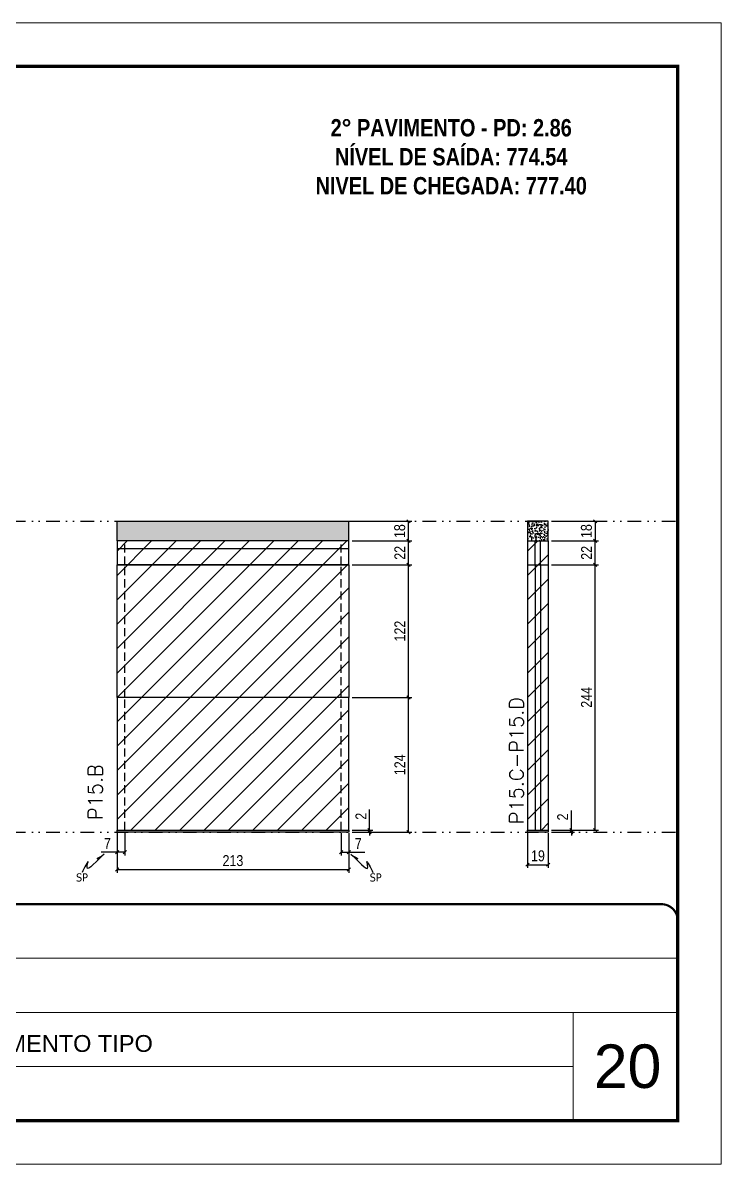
# Model space of a CAD drawing. Extents: x 808 to 7089, y -98 to 17032.
# Drawn here: x 6420 to 7062, y 11388 to 12438 of the extents above; entities that cross this region are included whole.
import ezdxf

# ---------------------------------------------------------------- set-up
doc = ezdxf.new("R2010")
doc.units = 0
for name, pattern in [('CONTINUO', [0]), ('DASHED', [0.75, 0.5, -0.25]), ('DIVIDE2', [0.625, 0.25, -0.125, 0, -0.125, 0, -0.125]), ('HIDDEN', [0.375, 0.25, -0.125])]:
    doc.linetypes.add(name, pattern=pattern)
for name, color, linetype, lineweight in [('CARIMBO', 255, 'Continuous', 9), ('Folhas', 255, 'Continuous', 9), ('REAPROVEITAMENTO', 251, 'Continuous', 9), ('SARRAFO DE PRESSAO', 251, 'DASHED', 9), ('Texto Seção', 7, 'Continuous', 15)]:
    doc.layers.add(name, color=color, linetype=linetype, lineweight=lineweight)
for name, color, linetype in [('COTA', 241, 'Continuous'), ('NOMENCLATURA', 7, 'Continuous'), ('Nível', 160, 'Continuous'), ('Painéis', 200, 'Continuous'), ('SARR_2.2x7', 40, 'Continuous'), ('Sarrafo de Pressão', 42, 'HIDDEN'), ('texto', 7, 'Continuous')]:
    doc.layers.add(name, color=color, linetype=linetype)
doc.styles.add('ARIAL', font='arial.ttf')
doc.styles.add('COTA TECNICA', font='techl___.ttf', dxfattribs={"height": 10})
doc.styles.add('COTA TECNICA-50', font='techl___.ttf', dxfattribs={"height": 10})
doc.styles.add('REGUA-120', font='ROMANS.shx', dxfattribs={"height": 15})
doc.styles.add('ROMANC', font='techb___.ttf', dxfattribs={"height": 2.5})
doc.styles.get("Standard").update_dxf_attribs({"font": 'arial.ttf'})
doc.dimstyles.new('COTA PAINEL-50', dxfattribs={"dimtxt": 10, "dimasz": 3, "dimexe": 3, "dimexo": 3, "dimgap": 3, "dimtad": 1, "dimdec": 1, "dimzin": 12, "dimdsep": 46, "dimtxsty": 'COTA TECNICA-50', "dimblk1": 'OBLIQUE', "dimblk2": 'OBLIQUE', "dimsah": 1, "dimcen": 0.9, "dimclrd": 4, "dimclre": 4, "dimclrt": 240, "dimadec": 1, "dimazin": 3, "dimtfac": 1, "dimtdec": 1, "dimtmove": 0, "dimatfit": 3, "dimfxl": 1, "dimtolj": 1, "dimtzin": 12, "dimarcsym": 0})
doc.dimstyles.new('PAINEL', dxfattribs={"dimtxt": 10, "dimasz": 3, "dimexe": 3, "dimexo": 3, "dimgap": 3, "dimtad": 1, "dimdec": 1, "dimzin": 12, "dimdsep": 46, "dimtxsty": 'COTA TECNICA', "dimblk1": 'OBLIQUE', "dimblk2": 'OBLIQUE', "dimsah": 1, "dimcen": 0.9, "dimclrd": 4, "dimclre": 4, "dimclrt": 240, "dimadec": 1, "dimazin": 3, "dimtfac": 1, "dimtdec": 1, "dimtmove": 0, "dimatfit": 3, "dimfxl": 1, "dimtolj": 1, "dimtzin": 12, "dimarcsym": 0})
doc.dimstyles.get("Standard").update_dxf_attribs({"dimtxt": 0.18, "dimasz": 0.18, "dimexe": 0.18, "dimexo": 0.0625, "dimgap": 0.09, "dimtad": 0, "dimtih": 1, "dimtoh": 1, "dimdec": 4, "dimzin": 0, "dimdsep": 46, "dimtxsty": 'Standard', "dimcen": 0.09, "dimadec": 0, "dimazin": 0, "dimtfac": 1, "dimtdec": 4, "dimtofl": 0, "dimtmove": 0, "dimatfit": 3, "dimfxl": 1, "dimtolj": 1, "dimtzin": 0, "dimarcsym": 0})

# ---------------------------------------------------------------- blocks, each defined once
blk = doc.blocks.new('9999999999')
at = {"color": 30, "linetype": 'CONTINUO'}
for p, q in [((98564.6, 34379.6), (99584, 34379.6)), ((98564.6, 34329.8), (99488, 34329.8)), ((99584, 34329.8), (99488, 34329.8)), ((99488, 34329.8), (99488, 34230.2)), ((98564.6, 34280), (99488, 34280))]:
    blk.add_line(p, q, dxfattribs=at)
at = {"color": 30, "linetype": 'CONTINUO', "const_width": 2}
blk.add_lwpolyline([(99584, 34230.2), (99584, 34414.4, 0.414214), (99569, 34429.4), (98229, 34429.4, 0.414214), (98214, 34414.4), (98214, 34245.2, 0.414214), (98229, 34230.2), (99584, 34230.2)], format="xyb", dxfattribs=at)
at = {"layer": 'Folhas'}
blk.add_lwpolyline([(98139, 34190.2), (99624, 34190.2), (99624, 35240.2), (98139, 35240.2)], close=True, dxfattribs=at)
at = {"layer": 'Folhas', "color": 30, "const_width": 3}
blk.add_lwpolyline([(98214, 34230.2), (99584, 34230.2), (99584, 35200.2), (98214, 35200.2)], close=True, dxfattribs=at)
at = {"color": 7, "linetype": 'Continuous', "ltscale": 5, "style": 'ARIAL'}
blk.add_text('2°, 3° E PAVIMENTO TIPO', height=15.483, dxfattribs=at).set_placement((98837.7, 34293.5))
blk = doc.blocks.new('_Oblique')
at = {"color": 0, "linetype": 'ByBlock', "lineweight": -2}
blk.add_line((-0.5, -0.5), (0.5, 0.5), dxfattribs=at)
blk = doc.blocks.new('*D1134')
at = {"layer": 'COTA', "color": 4, "lineweight": -2, "transparency": 16777216}
for p, q in [((6506.2, 11692.6), (6506.2, 11656.2)), ((6719.2, 11692.6), (6719.2, 11656.2)), ((6506.2, 11659.2), (6719.2, 11659.2))]:
    blk.add_line(p, q, dxfattribs=at)
at = {"layer": 'Defpoints', "color": 0, "transparency": 16777216}
for p in [(6506.2, 11695.6), (6719.2, 11695.6), (6719.2, 11659.2)]:
    blk.add_point(p, dxfattribs=at)
at = {"layer": 'COTA', "color": 4, "lineweight": -2, "transparency": 16777216, "xscale": 3, "yscale": 3, "zscale": 3, "rotation": 180}
blk.add_blockref('_Oblique', (6506.2, 11659.2), dxfattribs=at)
at = {"layer": 'COTA', "color": 4, "lineweight": -2, "transparency": 16777216, "xscale": 3, "yscale": 3, "zscale": 3}
blk.add_blockref('_Oblique', (6719.2, 11659.2), dxfattribs=at)
at = {"layer": 'COTA', "color": 240, "transparency": 16777216, "insert": (6612.7, 11667.4), "char_height": 10, "attachment_point": 5, "style": 'COTA TECNICA'}
blk.add_mtext('\\A1;213', dxfattribs=at)
blk = doc.blocks.new('*D1135')
at = {"layer": 'COTA', "color": 4, "lineweight": -2, "transparency": 16777216}
for p, q in [((6506.2, 11690.6), (6506.2, 11672.1)), ((6513.2, 11692.6), (6513.2, 11672.1)), ((6506.2, 11675.1), (6491.4, 11675.1)), ((6513.2, 11675.1), (6506.2, 11675.1))]:
    blk.add_line(p, q, dxfattribs=at)
at = {"layer": 'Defpoints', "color": 0, "transparency": 16777216}
for p in [(6506.2, 11693.6), (6513.2, 11695.6), (6506.2, 11675.1)]:
    blk.add_point(p, dxfattribs=at)
at = {"layer": 'COTA', "color": 4, "lineweight": -2, "transparency": 16777216, "xscale": 3, "yscale": 3, "zscale": 3, "rotation": 180}
blk.add_blockref('_Oblique', (6506.2, 11675.1), dxfattribs=at)
at = {"layer": 'COTA', "color": 4, "lineweight": -2, "transparency": 16777216, "xscale": 3, "yscale": 3, "zscale": 3}
blk.add_blockref('_Oblique', (6513.2, 11675.1), dxfattribs=at)
at = {"layer": 'COTA', "color": 240, "transparency": 16777216, "insert": (6497.3, 11683.2), "char_height": 10, "attachment_point": 5, "style": 'COTA TECNICA-50'}
blk.add_mtext('\\A1;7', dxfattribs=at)
blk = doc.blocks.new('*D1136')
at = {"layer": 'COTA', "color": 4, "lineweight": -2, "transparency": 16777216}
for p, q in [((6712.2, 11692.6), (6712.2, 11672.1)), ((6719.2, 11690.6), (6719.2, 11672.1)), ((6712.2, 11675.1), (6719.2, 11675.1)), ((6719.2, 11675.1), (6733.9, 11675.1))]:
    blk.add_line(p, q, dxfattribs=at)
at = {"layer": 'Defpoints', "color": 0, "transparency": 16777216}
for p in [(6712.2, 11695.6), (6719.2, 11693.6), (6719.2, 11675.1)]:
    blk.add_point(p, dxfattribs=at)
at = {"layer": 'COTA', "color": 4, "lineweight": -2, "transparency": 16777216, "xscale": 3, "yscale": 3, "zscale": 3, "rotation": 180}
blk.add_blockref('_Oblique', (6712.2, 11675.1), dxfattribs=at)
at = {"layer": 'COTA', "color": 4, "lineweight": -2, "transparency": 16777216, "xscale": 3, "yscale": 3, "zscale": 3}
blk.add_blockref('_Oblique', (6719.2, 11675.1), dxfattribs=at)
at = {"layer": 'COTA', "color": 240, "transparency": 16777216, "insert": (6728, 11683.2), "char_height": 10, "attachment_point": 5, "style": 'COTA TECNICA-50'}
blk.add_mtext('\\A1;7', dxfattribs=at)
blk = doc.blocks.new('*D1137')
at = {"layer": 'COTA', "color": 4, "linetype": 'ByBlock', "lineweight": -2, "transparency": 16777216}
for p, q in [((6722.2, 11817.6), (6777.2, 11817.6)), ((6774.2, 11693.6), (6774.2, 11817.6)), ((6722.2, 11693.6), (6777.2, 11693.6))]:
    blk.add_line(p, q, dxfattribs=at)
at = {"layer": 'Defpoints', "color": 0, "linetype": 'ByBlock', "transparency": 16777216}
for p in [(6719.2, 11817.6), (6774.2, 11817.6), (6719.2, 11693.6)]:
    blk.add_point(p, dxfattribs=at)
at = {"layer": 'COTA', "color": 4, "linetype": 'ByBlock', "lineweight": -2, "transparency": 16777216, "xscale": 3, "yscale": 3, "zscale": 3}
for p, rotation in [((6774.2, 11817.6), 90), ((6774.2, 11693.6), 270)]:
    blk.add_blockref('_Oblique', p, dxfattribs=dict(at, rotation=rotation))
at = {"layer": 'COTA', "color": 240, "linetype": 'ByBlock', "transparency": 16777216, "insert": (6766.2, 11755.6), "char_height": 10, "attachment_point": 5, "rotation": 90, "style": 'COTA TECNICA'}
blk.add_mtext('\\A1;124', dxfattribs=at)
blk = doc.blocks.new('*D1138')
at = {"layer": 'COTA', "color": 4, "lineweight": -2, "transparency": 16777216}
for p, q in [((6738.4, 11695.6), (6738.4, 11714.4)), ((6722.2, 11695.6), (6741.4, 11695.6)), ((6722.2, 11693.6), (6741.4, 11693.6)), ((6738.4, 11693.6), (6738.4, 11695.6)), ((6738.4, 11693.6), (6738.4, 11690.6))]:
    blk.add_line(p, q, dxfattribs=at)
at = {"layer": 'Defpoints', "color": 0, "transparency": 16777216}
for p in [(6719.2, 11695.6), (6719.2, 11693.6), (6738.4, 11693.6)]:
    blk.add_point(p, dxfattribs=at)
at = {"layer": 'COTA', "color": 4, "lineweight": -2, "transparency": 16777216, "xscale": 3, "yscale": 3, "zscale": 3}
for p, rotation in [((6738.4, 11695.6), 270), ((6738.4, 11693.6), 90)]:
    blk.add_blockref('_Oblique', p, dxfattribs=dict(at, rotation=rotation))
at = {"layer": 'COTA', "color": 240, "transparency": 16777216, "insert": (6730.4, 11708.3), "char_height": 10, "attachment_point": 5, "rotation": 90, "style": 'COTA TECNICA-50'}
blk.add_mtext('\\A1;2', dxfattribs=at)
blk = doc.blocks.new('*D1139')
at = {"layer": 'COTA', "color": 4, "linetype": 'ByBlock', "lineweight": -2, "transparency": 16777216}
for p, q in [((6722.2, 11817.6), (6777.2, 11817.6)), ((6774.2, 11693.6), (6774.2, 11817.6)), ((6722.2, 11693.6), (6777.2, 11693.6))]:
    blk.add_line(p, q, dxfattribs=at)
at = {"layer": 'Defpoints', "color": 0, "linetype": 'ByBlock', "transparency": 16777216}
for p in [(6719.2, 11817.6), (6774.2, 11817.6), (6719.2, 11693.6)]:
    blk.add_point(p, dxfattribs=at)
at = {"layer": 'COTA', "color": 4, "linetype": 'ByBlock', "lineweight": -2, "transparency": 16777216, "xscale": 3, "yscale": 3, "zscale": 3}
for p, rotation in [((6774.2, 11817.6), 90), ((6774.2, 11693.6), 270)]:
    blk.add_blockref('_Oblique', p, dxfattribs=dict(at, rotation=rotation))
at = {"layer": 'COTA', "color": 240, "linetype": 'ByBlock', "transparency": 16777216, "insert": (6766.2, 11755.6), "char_height": 10, "attachment_point": 5, "rotation": 90, "style": 'COTA TECNICA'}
blk.add_mtext('\\A1;124', dxfattribs=at)
blk = doc.blocks.new('*D1140')
at = {"layer": 'COTA', "color": 4, "lineweight": -2, "transparency": 16777216}
for p, q in [((6883.7, 11692.6), (6883.7, 11660.7)), ((6902.7, 11692.6), (6902.7, 11660.7)), ((6883.7, 11663.7), (6902.7, 11663.7))]:
    blk.add_line(p, q, dxfattribs=at)
at = {"layer": 'Defpoints', "color": 0, "transparency": 16777216}
for p in [(6883.7, 11695.6), (6902.7, 11695.6), (6902.7, 11663.7)]:
    blk.add_point(p, dxfattribs=at)
at = {"layer": 'COTA', "color": 4, "lineweight": -2, "transparency": 16777216, "xscale": 3, "yscale": 3, "zscale": 3, "rotation": 180}
blk.add_blockref('_Oblique', (6883.7, 11663.7), dxfattribs=at)
at = {"layer": 'COTA', "color": 4, "lineweight": -2, "transparency": 16777216, "xscale": 3, "yscale": 3, "zscale": 3}
blk.add_blockref('_Oblique', (6902.7, 11663.7), dxfattribs=at)
at = {"layer": 'COTA', "color": 240, "transparency": 16777216, "insert": (6893.2, 11671.8), "char_height": 10, "attachment_point": 5, "style": 'COTA TECNICA'}
blk.add_mtext('\\A1;19', dxfattribs=at)
blk = doc.blocks.new('*D1141')
at = {"layer": 'COTA', "color": 4, "lineweight": -2, "transparency": 16777216}
for p, q in [((6923.9, 11695.6), (6923.9, 11713.7)), ((6905.7, 11695.6), (6926.9, 11695.6)), ((6905.7, 11693.6), (6926.9, 11693.6)), ((6923.9, 11693.6), (6923.9, 11695.6)), ((6923.9, 11693.6), (6923.9, 11690.6))]:
    blk.add_line(p, q, dxfattribs=at)
at = {"layer": 'Defpoints', "color": 0, "transparency": 16777216}
for p in [(6902.7, 11695.6), (6902.7, 11693.6), (6923.9, 11695.6)]:
    blk.add_point(p, dxfattribs=at)
at = {"layer": 'COTA', "color": 4, "lineweight": -2, "transparency": 16777216, "xscale": 3, "yscale": 3, "zscale": 3}
for p, rotation in [((6923.9, 11695.6), 270), ((6923.9, 11693.6), 90)]:
    blk.add_blockref('_Oblique', p, dxfattribs=dict(at, rotation=rotation))
at = {"layer": 'COTA', "color": 240, "transparency": 16777216, "insert": (6915.9, 11707.6), "char_height": 10, "attachment_point": 5, "rotation": 90, "style": 'COTA TECNICA-50'}
blk.add_mtext('\\A1;2', dxfattribs=at)
blk = doc.blocks.new('*D1920')
at = {"layer": 'COTA', "color": 4, "linetype": 'ByBlock', "lineweight": -2, "transparency": 16777216}
for p, q in [((6905.7, 11979.6), (6948.9, 11979.6)), ((6945.9, 11979.6), (6945.9, 11961.6)), ((6905.7, 11961.6), (6948.9, 11961.6))]:
    blk.add_line(p, q, dxfattribs=at)
at = {"layer": 'Defpoints', "color": 0, "linetype": 'ByBlock', "transparency": 16777216}
for p in [(6902.7, 11979.6), (6902.7, 11961.6), (6945.9, 11961.6)]:
    blk.add_point(p, dxfattribs=at)
at = {"layer": 'COTA', "color": 4, "linetype": 'ByBlock', "lineweight": -2, "transparency": 16777216, "xscale": 3, "yscale": 3, "zscale": 3}
for p, rotation in [((6945.9, 11979.6), 90), ((6945.9, 11961.6), 270)]:
    blk.add_blockref('_Oblique', p, dxfattribs=dict(at, rotation=rotation))
at = {"layer": 'COTA', "color": 240, "linetype": 'ByBlock', "transparency": 16777216, "insert": (6937.8, 11970.6), "char_height": 10, "attachment_point": 5, "rotation": 90, "style": 'COTA TECNICA'}
blk.add_mtext('\\A1;18', dxfattribs=at)
blk = doc.blocks.new('*D1921')
at = {"layer": 'COTA', "color": 4, "lineweight": -2, "transparency": 16777216}
for p, q in [((6905.7, 11939.6), (6948.9, 11939.6)), ((6945.9, 11695.6), (6945.9, 11939.6)), ((6905.7, 11695.6), (6948.9, 11695.6))]:
    blk.add_line(p, q, dxfattribs=at)
at = {"layer": 'Defpoints', "color": 0, "transparency": 16777216}
for p in [(6902.7, 11939.6), (6945.9, 11939.6), (6902.7, 11695.6)]:
    blk.add_point(p, dxfattribs=at)
at = {"layer": 'COTA', "color": 4, "lineweight": -2, "transparency": 16777216, "xscale": 3, "yscale": 3, "zscale": 3}
for p, rotation in [((6945.9, 11939.6), 90), ((6945.9, 11695.6), 270)]:
    blk.add_blockref('_Oblique', p, dxfattribs=dict(at, rotation=rotation))
at = {"layer": 'COTA', "color": 240, "transparency": 16777216, "insert": (6937.8, 11817.6), "char_height": 10, "attachment_point": 5, "rotation": 90, "style": 'COTA TECNICA-50'}
blk.add_mtext('\\A1;244', dxfattribs=at)
blk = doc.blocks.new('*D1922')
at = {"layer": 'COTA', "color": 4, "lineweight": -2, "transparency": 16777216}
for p, q in [((6905.7, 11961.6), (6948.9, 11961.6)), ((6945.9, 11939.6), (6945.9, 11961.6)), ((6905.7, 11939.6), (6948.9, 11939.6))]:
    blk.add_line(p, q, dxfattribs=at)
at = {"layer": 'Defpoints', "color": 0, "transparency": 16777216}
for p in [(6902.7, 11961.6), (6945.9, 11961.6), (6902.7, 11939.6)]:
    blk.add_point(p, dxfattribs=at)
at = {"layer": 'COTA', "color": 4, "lineweight": -2, "transparency": 16777216, "xscale": 3, "yscale": 3, "zscale": 3}
for p, rotation in [((6945.9, 11961.6), 90), ((6945.9, 11939.6), 270)]:
    blk.add_blockref('_Oblique', p, dxfattribs=dict(at, rotation=rotation))
at = {"layer": 'COTA', "color": 240, "transparency": 16777216, "insert": (6937.9, 11950.6), "char_height": 10, "attachment_point": 5, "rotation": 90, "style": 'COTA TECNICA'}
blk.add_mtext('\\A1;22', dxfattribs=at)
blk = doc.blocks.new('*D1142')
at = {"layer": 'COTA', "color": 4, "lineweight": -2, "transparency": 16777216}
for p, q in [((6722.2, 11939.6), (6777.2, 11939.6)), ((6774.2, 11817.6), (6774.2, 11939.6)), ((6722.2, 11817.6), (6777.2, 11817.6))]:
    blk.add_line(p, q, dxfattribs=at)
at = {"layer": 'Defpoints', "color": 0, "transparency": 16777216}
for p in [(6719.2, 11939.6), (6774.2, 11939.6), (6719.2, 11817.6)]:
    blk.add_point(p, dxfattribs=at)
at = {"layer": 'COTA', "color": 4, "lineweight": -2, "transparency": 16777216, "xscale": 3, "yscale": 3, "zscale": 3}
for p, rotation in [((6774.2, 11939.6), 90), ((6774.2, 11817.6), 270)]:
    blk.add_blockref('_Oblique', p, dxfattribs=dict(at, rotation=rotation))
at = {"layer": 'COTA', "color": 240, "transparency": 16777216, "insert": (6766.2, 11878.6), "char_height": 10, "attachment_point": 5, "rotation": 90, "style": 'COTA TECNICA-50'}
blk.add_mtext('\\A1;122', dxfattribs=at)
blk = doc.blocks.new('*D1143')
at = {"layer": 'COTA', "color": 4, "lineweight": -2, "transparency": 16777216}
for p, q in [((6688.2, 11979.6), (6777.2, 11979.6)), ((6774.2, 11961.6), (6774.2, 11979.6)), ((6722.2, 11961.6), (6777.2, 11961.6))]:
    blk.add_line(p, q, dxfattribs=at)
at = {"layer": 'Defpoints', "color": 0, "transparency": 16777216}
for p in [(6685.2, 11979.6), (6774.2, 11979.6), (6719.2, 11961.6)]:
    blk.add_point(p, dxfattribs=at)
at = {"layer": 'COTA', "color": 4, "lineweight": -2, "transparency": 16777216, "xscale": 3, "yscale": 3, "zscale": 3}
for p, rotation in [((6774.2, 11979.6), 90), ((6774.2, 11961.6), 270)]:
    blk.add_blockref('_Oblique', p, dxfattribs=dict(at, rotation=rotation))
at = {"layer": 'COTA', "color": 240, "transparency": 16777216, "insert": (6766.1, 11970.6), "char_height": 10, "attachment_point": 5, "rotation": 90, "style": 'COTA TECNICA-50'}
blk.add_mtext('\\A1;18', dxfattribs=at)
blk = doc.blocks.new('*D1924')
at = {"layer": 'COTA', "color": 4, "lineweight": -2, "transparency": 16777216}
for p, q in [((6722.2, 11961.6), (6777.2, 11961.6)), ((6774.2, 11939.6), (6774.2, 11961.6)), ((6722.2, 11939.6), (6777.2, 11939.6))]:
    blk.add_line(p, q, dxfattribs=at)
at = {"layer": 'Defpoints', "color": 0, "transparency": 16777216}
for p in [(6719.2, 11961.6), (6774.2, 11961.6), (6719.2, 11939.6)]:
    blk.add_point(p, dxfattribs=at)
at = {"layer": 'COTA', "color": 4, "lineweight": -2, "transparency": 16777216, "xscale": 3, "yscale": 3, "zscale": 3}
for p, rotation in [((6774.2, 11961.6), 90), ((6774.2, 11939.6), 270)]:
    blk.add_blockref('_Oblique', p, dxfattribs=dict(at, rotation=rotation))
at = {"layer": 'COTA', "color": 240, "transparency": 16777216, "insert": (6766.2, 11950.6), "char_height": 10, "attachment_point": 5, "rotation": 90, "style": 'COTA TECNICA'}
blk.add_mtext('\\A1;22', dxfattribs=at)

msp = doc.modelspace()

# ---------------------------------------------------------------- hatches: boundary and pattern name
at = {"layer": 'COTA', "linetype": 'ByBlock'}
h = msp.add_hatch(dxfattribs=at)
h.set_pattern_fill('AR-CONC', color=256, scale=0.03)
h.set_pattern_definition([(50, (-1817.925, 7867.598), (5.46554, -0.4781726), [0.5715, -6.2865]), (355, (-1817.925, 7867.598), (-1.0573026, 5.7317054), [0.4572, -5.0292175]), (100.451445, (-1817.4696, 7867.5584), (4.4082374, 5.2535326), [0.4857003, -5.3427073]), (46.1842, (-1817.925, 7869.122), (8.132371, -1.26127), [0.85725, -9.42975]), (96.63556, (-1817.247, 7869.017), (7.122124, 7.422784), [0.728551, -8.014068]), (351.18415, (-1817.925, 7869.122), (7.122124, 7.422784), [0.685799, -7.543792]), (21, (-1817.163, 7868.741), (4.5484317, -3.067956), [0.5715, -6.2865]), (326, (-1817.163, 7868.741), (1.854061, 5.525639), [0.4572, -5.0292]), (71.451445, (-1816.784, 7868.4855), (6.4024926, 2.457683), [0.4857003, -5.342698]), (37.5, (-1817.925, 7867.5982), (0.0926581, 2.53665117), [0, -4.96824, 0, -5.1054, 0, -5.04825]), (7.5, (-1817.925, 7867.5982), (2.0045899, 3.00541724), [0, -2.91084, 0, -4.85394, 0, -1.92405]), (327.5, (-1819.6243, 7867.5982), (4.06771786, -0.1718623), [0, -1.905, 0, -5.9436, 0, -7.8867]), (317.5, (-1820.3863, 7867.5982), (4.4438754, 0.7627947), [0, -2.4765, 0, -3.94716, 0, -5.6007])])
h.paths.add_polyline_path([(6506.16, 11961.59), (6719.16, 11961.59), (6719.16, 11979.59), (6506.16, 11979.59)])
h = msp.add_hatch(dxfattribs=at)
h.set_pattern_fill('AR-CONC', color=256, scale=0.03)
h.set_pattern_definition([(50, (-2205.463, 7877.622), (5.46554, -0.4781726), [0.5715, -6.2865]), (355, (-2205.463, 7877.622), (-1.0573026, 5.7317054), [0.4572, -5.0292175]), (100.451445, (-2205.0075, 7877.582), (4.4082374, 5.2535326), [0.4857003, -5.3427073]), (46.1842, (-2205.463, 7879.146), (8.132371, -1.26127), [0.85725, -9.42975]), (96.63556, (-2204.785, 7879.041), (7.122124, 7.422784), [0.728551, -8.014068]), (351.18415, (-2205.463, 7879.146), (7.122124, 7.422784), [0.685799, -7.543792]), (21, (-2204.701, 7878.765), (4.5484317, -3.067956), [0.5715, -6.2865]), (326, (-2204.701, 7878.765), (1.854061, 5.525639), [0.4572, -5.0292]), (71.451445, (-2204.322, 7878.5094), (6.4024926, 2.457683), [0.4857003, -5.342698]), (37.5, (-2205.463, 7877.622), (0.0926581, 2.53665117), [0, -4.96824, 0, -5.1054, 0, -5.04825]), (7.5, (-2205.463, 7877.622), (2.0045899, 3.00541724), [0, -2.91084, 0, -4.85394, 0, -1.92405]), (327.5, (-2207.1622, 7877.622), (4.06771786, -0.1718623), [0, -1.905, 0, -5.9436, 0, -7.8867]), (317.5, (-2207.9242, 7877.622), (4.4438754, 0.7627947), [0, -2.4765, 0, -3.94716, 0, -5.6007])])
h.paths.add_polyline_path([(6902.66, 11979.61), (6883.66, 11979.61), (6883.66, 11961.59), (6902.66, 11961.59)])
at = {"layer": 'REAPROVEITAMENTO', "linetype": 'ByBlock'}
h = msp.add_hatch(dxfattribs=at)
h.set_pattern_fill('ANSI31', color=256, scale=5, style=2)
h.set_pattern_definition([(45, (2919.987, 2641.187), (-11.22532, 11.22532), [])])
h.paths.add_polyline_path([(6719.16, 11961.59), (6506.16, 11961.59), (6506.16, 11695.59), (6719.16, 11695.59)])
h = msp.add_hatch(dxfattribs=at)
h.set_pattern_fill('ANSI31', color=256, scale=5, style=2)
h.set_pattern_definition([(45, (3297.485, 2641.187), (-11.22532, 11.22532), [])])
h.paths.add_polyline_path([(6902.66, 11695.59), (6902.66, 11961.59), (6883.66, 11961.59), (6883.66, 11695.59)])

# ---------------------------------------------------------------- linework, layer by layer
at = {"layer": 'COTA', "linetype": 'ByBlock'}
for p, q in [((6506.16, 11979.59), (6506.16, 11979.59)), ((6506.16, 11961.59), (6506.16, 11979.59)), ((6506.16, 11979.59), (6719.16, 11979.59)), ((6719.16, 11961.59), (6719.16, 11979.59))]:
    msp.add_line(p, q, dxfattribs=at)
msp.add_lwpolyline([(6883.66, 11961.59), (6902.66, 11961.59), (6902.66, 11979.61), (6883.66, 11979.61)], close=True, dxfattribs=at)
at = {"layer": 'Nível', "color": 4, "linetype": 'DIVIDE2', "ltscale": 50}
for p, q in [((6000.71, 11979.59), (7021.67, 11979.59)), ((6000.71, 11693.59), (7021.67, 11693.59))]:
    msp.add_line(p, q, dxfattribs=at)
at = {"layer": 'Painéis'}
for p, q in [((6685.16, 11961.59), (6506.16, 11961.59)), ((6883.66, 11961.59), (6883.66, 11695.59)), ((6883.66, 11961.59), (6902.66, 11961.59)), ((6902.66, 11961.59), (6902.66, 11695.59)), ((6719.16, 11939.59), (6506.16, 11939.59)), ((6883.66, 11939.59), (6902.66, 11939.59)), ((6883.66, 11695.59), (6902.66, 11695.59)), ((6883.66, 11695.59), (6902.66, 11695.59)), ((6883.66, 11693.59), (6883.66, 11695.59)), ((6902.66, 11693.59), (6883.66, 11693.59)), ((6902.66, 11695.59), (6902.66, 11693.59))]:
    msp.add_line(p, q, dxfattribs=at)
msp.add_lwpolyline([(6719.16, 11939.59), (6719.16, 11961.59), (6506.16, 11961.59), (6506.16, 11939.59)], dxfattribs=at)
for points in [[(6506.16, 11939.59), (6719.16, 11939.59), (6719.16, 11817.59), (6506.16, 11817.59)], [(6719.16, 11817.59), (6506.16, 11817.59), (6506.16, 11695.59), (6719.16, 11695.59)], [(6719.16, 11693.59), (6506.16, 11693.59), (6506.16, 11695.59), (6719.16, 11695.59)]]:
    msp.add_lwpolyline(points, close=True, dxfattribs=at)
at = {"layer": 'SARR_2.2x7'}
for p, q in [((6890.66, 11939.59), (6890.66, 11961.59)), ((6895.66, 11939.59), (6895.66, 11961.59)), ((6506.16, 11954.59), (6719.16, 11954.59)), ((6890.66, 11939.59), (6890.66, 11695.59)), ((6895.66, 11939.59), (6895.66, 11695.59))]:
    msp.add_line(p, q, dxfattribs=at)
at = {"layer": 'Sarrafo de Pressão', "ltscale": 30}
for p, q in [((6513.16, 11939.59), (6513.16, 11961.59)), ((6712.16, 11939.59), (6712.16, 11961.59)), ((6513.16, 11817.59), (6513.16, 11939.59)), ((6712.16, 11817.59), (6712.16, 11939.59)), ((6513.16, 11695.59), (6513.16, 11817.59)), ((6712.16, 11695.59), (6712.16, 11817.59))]:
    msp.add_line(p, q, dxfattribs=at)

# ---------------------------------------------------------------- block references
at = {"layer": 'SARRAFO DE PRESSAO', "color": 6, "linetype": 'ByBlock'}
msp.add_blockref('9999999999', (-92562.31, -22802.03), dxfattribs=at)

# ---------------------------------------------------------------- texts
at = {"layer": 'CARIMBO', "style": 'ARIAL'}
msp.add_text('20', height=40, dxfattribs=at).set_placement((6944.53, 11458.32))
at = {"layer": 'NOMENCLATURA', "color": 2, "insert": (6813.41, 12376.32), "char_height": 16, "attachment_point": 2, "style": 'ROMANC'}
msp.add_mtext_dynamic_manual_height_columns('\\P2° PAVIMENTO - PD: 2.86\\PNÍVEL DE SAÍDA: 774.54\\PNIVEL DE CHEGADA: 777.40', width=328.3607, gutter_width=1, heights=[0], dxfattribs=at)
at = {"layer": 'texto', "color": 0, "char_height": 7.5, "attachment_point": 5}
for insert in [(6473.91, 11651.91), (6743.94, 11651.91)]:
    msp.add_mtext('{\\fTahoma|b0|i0|c0|p34;\\C4;SP}', dxfattribs=dict(at, insert=insert))
at = {"layer": 'Texto Seção', "char_height": 13, "width": 285.3299, "attachment_point": 7, "rotation": 90, "style": 'REGUA-120'}
for s, insert in [('P15.C-P15.D', (6879.95, 11701)), ('P15.B', (6492.69, 11704.84))]:
    msp.add_mtext(s, dxfattribs=dict(at, insert=insert))

# ---------------------------------------------------------------- dimensions: what is measured, and where the dimension line sits
at = {"layer": 'COTA'}
for base, p1, p2, angle, dimstyle, picture, middle in [((6774.24, 11979.59), (6719.16, 11961.59), (6685.16, 11979.59), 90, 'COTA PAINEL-50', '*D1143', (6766.15, 11970.59)), ((6774.24, 11961.59), (6719.16, 11939.59), (6719.16, 11961.59), 90, 'PAINEL', '*D1924', (6766.24, 11950.59)), ((6945.87, 11961.59), (6902.66, 11939.59), (6902.66, 11961.59), 90, 'PAINEL', '*D1922', (6937.87, 11950.59)), ((6774.24, 11939.59), (6719.16, 11817.59), (6719.16, 11939.59), 90, 'COTA PAINEL-50', '*D1142', (6766.19, 11878.59)), ((6945.87, 11939.59), (6902.66, 11695.59), (6902.66, 11939.59), 90, 'COTA PAINEL-50', '*D1921', (6937.8, 11817.59)), ((6506.16, 11675.08), (6513.16, 11695.59), (6506.16, 11693.59), 180, 'COTA PAINEL-50', '*D1135', (6497.3, 11683.15))]:
    dim = msp.add_linear_dim(base=base, p1=p1, p2=p2, angle=angle, dimstyle=dimstyle, dxfattribs=at)
    dim.commit()
    dim.dimension.update_dxf_attribs({"geometry": picture, "text_midpoint": middle})
at = {"layer": 'COTA', "linetype": 'ByBlock'}
dim = msp.add_linear_dim(base=(6945.87, 11961.59), p1=(6902.66, 11979.61), p2=(6902.66, 11961.59), angle=90, dimstyle='PAINEL', dxfattribs=at)
dim.commit()
dim.dimension.update_dxf_attribs({"geometry": '*D1920', "text_midpoint": (6937.78, 11970.6)})
for picture in ['*D1137', '*D1139']:
    dim = msp.add_aligned_dim(p1=(6719.16, 11693.59), p2=(6719.16, 11817.59), distance=-55.08, dimstyle='PAINEL', dxfattribs=at)
    dim.commit()
    dim.dimension.update_dxf_attribs({"geometry": picture, "text_midpoint": (6766.17, 11755.59)})
at = {"layer": 'COTA'}
for base, p1, p2, picture, middle in [((6738.42, 11693.59), (6719.16, 11695.59), (6719.16, 11693.59), '*D1138', (6738.42, 11708.34)), ((6923.85, 11695.59), (6902.66, 11693.59), (6902.66, 11695.59), '*D1141', (6923.85, 11707.65))]:
    dim = msp.add_linear_dim(base=base, p1=p1, p2=p2, angle=90, dimstyle='COTA PAINEL-50', dxfattribs=at)
    dim.commit()
    dim.dimension.update_dxf_attribs({"geometry": picture, "text_midpoint": middle, "dimtype": 160})
for base, p1, p2, picture, middle in [((6719.16, 11659.23), (6506.16, 11695.59), (6719.16, 11695.59), '*D1134', (6612.66, 11667.45)), ((6902.66, 11663.7), (6883.66, 11695.59), (6902.66, 11695.59), '*D1140', (6893.16, 11671.78))]:
    dim = msp.add_linear_dim(base=base, p1=p1, p2=p2, dimstyle='PAINEL', override={"dimarcsym": 2}, dxfattribs=at)
    dim.commit()
    dim.dimension.update_dxf_attribs({"geometry": picture, "text_midpoint": middle})
dim = msp.add_linear_dim(base=(6719.16, 11675.08), p1=(6712.16, 11695.59), p2=(6719.16, 11693.59), dimstyle='COTA PAINEL-50', dxfattribs=at)
dim.commit()
dim.dimension.update_dxf_attribs({"geometry": '*D1136', "text_midpoint": (6728.03, 11683.15)})

# ---------------------------------------------------------------- leaders
at = {"layer": 'COTA', "path_type": 1}
for points in [[(6494.33, 11673.41), (6478.55, 11661.57), (6479.47, 11666.38), (6473.92, 11656.6)], [(6720.99, 11673.41), (6736.78, 11661.57), (6735.85, 11666.38), (6741.4, 11656.6)]]:
    msp.add_leader(points, dimstyle='Standard', override={"dimasz": 8}, dxfattribs=at)

doc.saveas('drawing.dxf')
